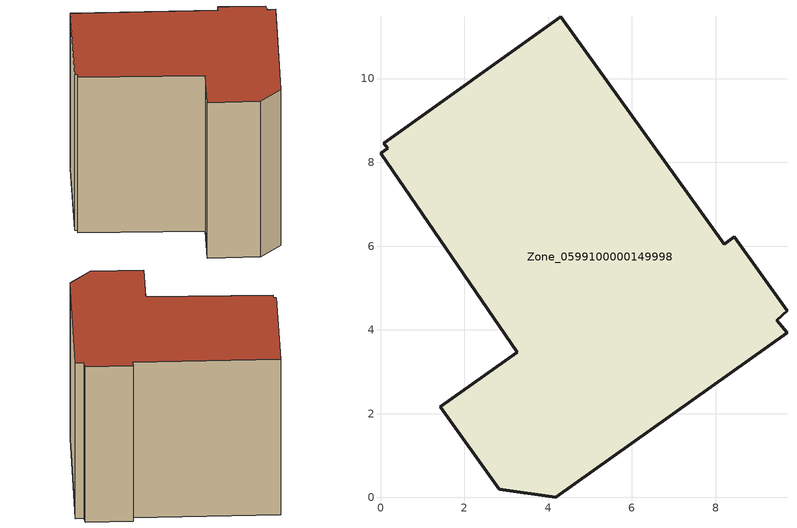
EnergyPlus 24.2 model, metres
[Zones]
Zone_0599100000149998
 floor ground (C_G): 0,8.22 0.17,8.34 0.08,8.46 4.3,11.48 8.21,6.05 8.44,6.22 9.7,4.46 9.45,4.23 9.7,3.93 4.18,0 2.84,0.2 1.43,2.17 3.26,3.47 z0
 wall outside (C_F): 0.17,8.34 0,8.22 3.26,3.47 1.43,2.17 2.84,0.2 4.18,0 9.7,3.93 9.45,4.23 9.7,4.46 8.44,6.22 8.21,6.05 4.3,11.48 0.08,8.46 0.17,8.34 z0:8.31
 roof outside (C_R): 9.7,4.46 8.44,6.22 8.21,6.05 4.3,11.48 0.08,8.46 0.17,8.34 0,8.22 3.26,3.47 1.43,2.17 2.84,0.2 4.18,0 9.7,3.93 9.45,4.23 z8.31
[BUILDING]
Pand.0599100000149998: North Axis=0; Terrain=City; Loads Convergence Tolerance Value=0.04; Temperature Convergence Tolerance Value=0.4; Solar Distribution=FullExterior; Maximum Number of Warmup Days=25; Minimum Number of Warmup Days=1
[Site:Location]
Rotterdam.The.Hague.AP_ZH_NLD Design_Conditions: Latitude=51.96; Longitude=4.45; Time Zone=1; Elevation=-4.5
[SITE:GROUNDTEMPERATURE:BUILDINGSURFACE]
18, 18, 18, 18, 18, 18, 18, 18, 18, 18, 18, 18
[MATERIAL] Thermal Absorptance=0.9; Solar Absorptance=0.7; Visible Absorptance=0.7
Name | Roughness | Thickness | Conductivity | Density | Specific Heat
G.TC.1975-1991 | MediumSmooth | 0.15 | 0.288461 | 540 | 1210
F.TC.1975-1991 | Rough | 0.3 | 0.230769 | 1920 | 840
R.TC.1975-1991 | MediumRough | 0.2 | 0.153846 | 1500 | 1000
[CONSTRUCTION]
C_G: G.TC.1975-1991
C_F: F.TC.1975-1991
C_R: R.TC.1975-1991
[ZONE]
Zone_0599100000149998: Type=1; Multiplier=1; Ceiling Height=Autocalculate; Volume=Autocalculate; Floor Area=autocalculate; Part of Total Floor Area=Yes
[ZONEINFILTRATION:DESIGNFLOWRATE]
Infil_Zone_0599100000149998: Zone or ZoneList or Space or SpaceList=Zone_0599100000149998; Schedule=AlwaysOn; Design Flow Rate Calculation Method=Flow/Area; Flow Rate per Floor Area=0.003; Constant Term Coefficient=1; Temperature Term Coefficient=0; Velocity Term Coefficient=0; Velocity Squared Term Coefficient=0
[HVACTEMPLATE:ZONE:IDEALLOADSAIRSYSTEM]
Zone_0599100000149998: Maximum Heating Supply Air Temperature=50; Minimum Cooling Supply Air Temperature=13; Maximum Heating Supply Air Humidity Ratio=0.0156; Minimum Cooling Supply Air Humidity Ratio=0.0077; Heating Limit=NoLimit; Cooling Limit=NoLimit; Dehumidification Control Type=ConstantSensibleHeatRatio; Cooling Sensible Heat Ratio=0.7; Dehumidification Setpoint=60; Humidification Control Type=None; Humidification Setpoint=30; Outdoor Air Method=None; Outdoor Air Flow Rate per Person=0.00944; Outdoor Air Flow Rate per Zone Floor Area=0; Outdoor Air Flow Rate per Zone=0; Demand Controlled Ventilation Type=None; Outdoor Air Economizer Type=NoEconomizer; Heat Recovery Type=None; Sensible Heat Recovery Effectiveness=0.7; Latent Heat Recovery Effectiveness=0.65
[ZONECONTROL:THERMOSTAT]
ThermostatControl_Zone_0599100000149998: Zone or ZoneList=Zone_0599100000149998; Control Type Schedule=DualSetpointControlType; Control 1=Thermostat_Zone_0599100000149998; Temperature Difference Between Cutout And Setpoint=0
[THERMOSTATSETPOINT:DUALSETPOINT]
Thermostat_Zone_0599100000149998: Heating Setpoint Temperature Schedule=HeatingSetpoint_Zone_0599100000149998; Cooling Setpoint Temperature Schedule=CoolingSetpoint_Zone_0599100000149998
[SCHEDULE:COMPACT]
HeatingSetpoint_Zone_0599100000149998: Through: 12/31, For: AllDays, Until: 24:00, 21
CoolingSetpoint_Zone_0599100000149998: Through: 12/31, For: AllDays, Until: 24:00, 24
DualSetpointControlType: Through: 12/31, For: AllDays, Until: 24:00, 4
AlwaysOn: Through: 12/31, For: AllDays, Until: 24:00, 1
